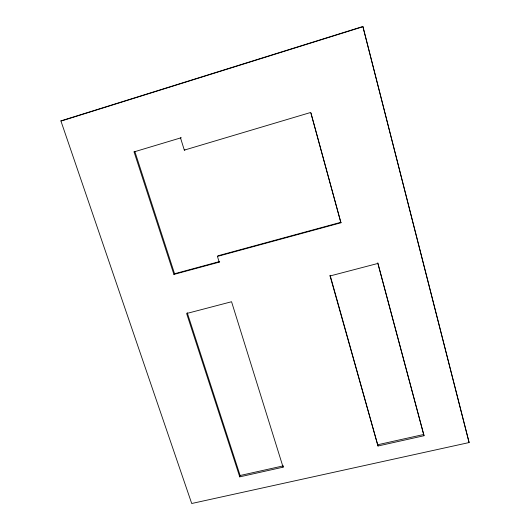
<?xml version="1.0" encoding="UTF-8"?>
<svg xmlns="http://www.w3.org/2000/svg" width="530" height="530" viewBox="0 0 530 530"><rect width="100%" height="100%" fill="white"/><g stroke="black" fill="none" stroke-linecap="round" stroke-linejoin="round"><path stroke-width="0.79" d="M340.929 222.779L310.765 112.446L184.314 150.116L180.518 137.919L181.174 137.747L134.064 151.885L173.913 274.421L219.221 262.145L217.432 256.414L340.929 222.779L310.984 113.241M378.009 445.995L330.051 275.964L330.13 275.275L378.009 445.995L424.026 435.72L377.771 262.8M283.099 467.175L283.338 465.857L240.123 475.509L239.739 476.854L283.099 467.175L231.557 301.742L186.62 313.502L239.739 476.854M362.884 26.5L469.11 442.55L191.714 503.5L60.89 120.893L362.884 26.5L469.11 442.55M219.221 262.145L219.711 261.509L174.562 273.745L173.913 274.421M217.432 256.414L217.929 255.798L340.969 222.275M184.314 150.116L184.957 149.897M62.792 120.535L362.043 27.017M134.064 151.885L134.892 151.659L174.562 273.745M330.051 275.964L377.877 263.45L424.026 435.72M377.91 444.716L423.755 434.474M60.89 120.893L62.003 120.78M187.216 312.687L240.123 475.509"/></g></svg>
